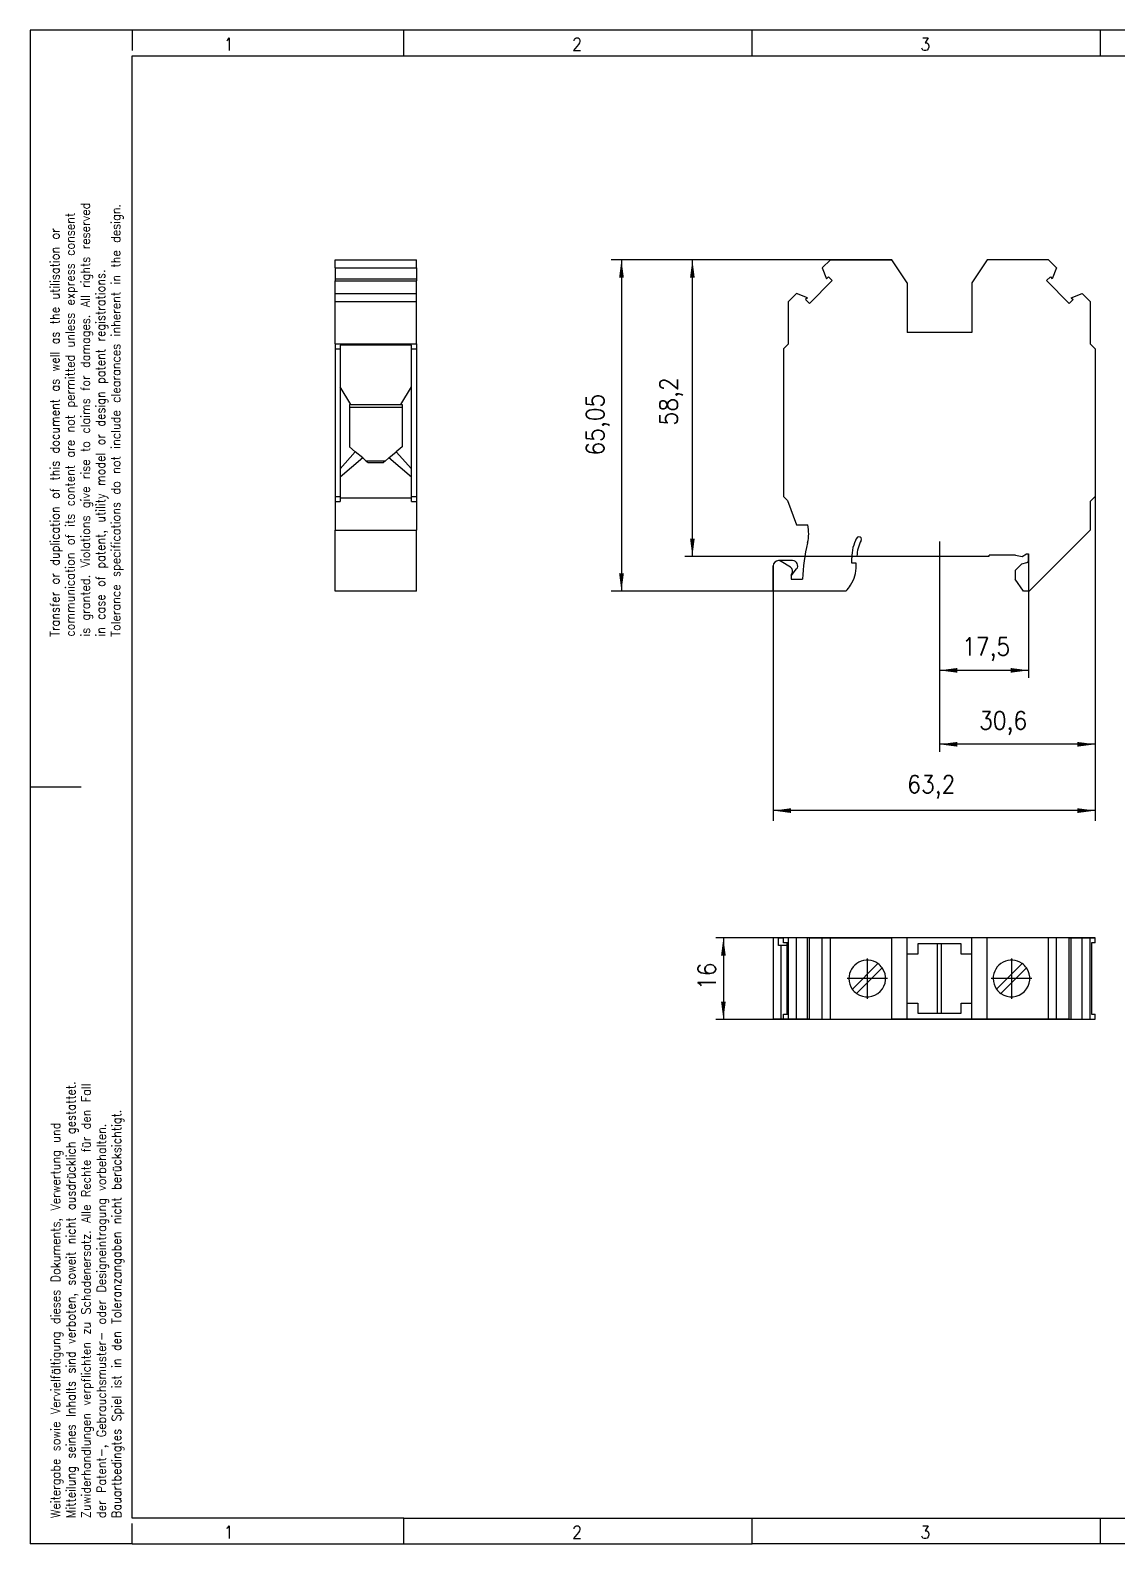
# Model space of a CAD drawing. Header units: millimetres. Extents: x -298 to 122, y -49 to 248.
# Drawn here: x -298 to -84.8, y -49.4 to 247.6 of the extents above; entities that cross this region are included whole.
import ezdxf

# ---------------------------------------------------------------- set-up
doc = ezdxf.new("R2010")
doc.units = ezdxf.units.MM
doc.linetypes.add('DOT_CENTER', pattern=[14, 12, -1, 0, -1])
doc.layers.add('1', color=7, linetype='Continuous')
doc.styles.add('CONVERTER_11', font='txt.shx', dxfattribs={"width": 0.9})
doc.dimstyles.new('ME10_DIM_10', dxfattribs={"dimtxt": 3.5, "dimasz": 3.5, "dimexe": 1.5, "dimexo": 0, "dimgap": 1.5, "dimtad": 1, "dimdsep": 46, "dimtxsty": 'CONVERTER_11', "dimsah": 1, "dimcen": 0.09, "dimclrd": 2, "dimclre": 2, "dimclrt": 3, "dimadec": 0, "dimazin": 0, "dimtfac": 1, "dimtdec": 4, "dimtix": 1, "dimtmove": 0, "dimatfit": 3, "dimfxl": 1, "dimtolj": 1, "dimtzin": 0, "dimarcsym": 0})
doc.dimstyles.new('ME10_DIM_11', dxfattribs={"dimtxt": 3.5, "dimasz": 3.5, "dimexe": 2, "dimexo": 0, "dimgap": 2, "dimtad": 1, "dimdsep": 46, "dimtxsty": 'CONVERTER_11', "dimsah": 1, "dimcen": 0.09, "dimclrd": 2, "dimclre": 2, "dimclrt": 3, "dimadec": 0, "dimazin": 0, "dimtfac": 1, "dimtdec": 4, "dimtix": 1, "dimtmove": 0, "dimatfit": 3, "dimfxl": 1, "dimtolj": 1, "dimtzin": 0, "dimarcsym": 0})
doc.dimstyles.new('ME10_DIM_12', dxfattribs={"dimtxt": 3.5, "dimasz": 3.5, "dimexe": 2, "dimexo": 0, "dimgap": 2, "dimtad": 1, "dimdsep": 46, "dimtxsty": 'CONVERTER_11', "dimsah": 1, "dimcen": 0.09, "dimclrd": 2, "dimclre": 2, "dimclrt": 3, "dimadec": 0, "dimazin": 0, "dimtfac": 1, "dimtdec": 4, "dimtix": 1, "dimtmove": 0, "dimatfit": 3, "dimfxl": 1, "dimtolj": 1, "dimtzin": 0, "dimarcsym": 0})
doc.dimstyles.new('ME10_DIM_13', dxfattribs={"dimtxt": 3.5, "dimasz": 3.5, "dimexe": 1.5, "dimexo": 0, "dimgap": 1.5, "dimtad": 1, "dimdsep": 46, "dimtxsty": 'CONVERTER_11', "dimsah": 1, "dimcen": 0.09, "dimclrd": 2, "dimclre": 2, "dimclrt": 3, "dimadec": 0, "dimazin": 0, "dimtfac": 1, "dimtdec": 4, "dimtix": 1, "dimtmove": 0, "dimatfit": 3, "dimfxl": 1, "dimtolj": 1, "dimtzin": 0, "dimarcsym": 0})
doc.dimstyles.new('ME10_DIM_14', dxfattribs={"dimtxt": 3.5, "dimasz": 3.5, "dimexe": 1.5, "dimexo": 0, "dimgap": 1.5, "dimtad": 1, "dimdsep": 46, "dimtxsty": 'CONVERTER_11', "dimsah": 1, "dimcen": 0.09, "dimclrd": 2, "dimclre": 2, "dimclrt": 3, "dimadec": 0, "dimazin": 0, "dimtfac": 1, "dimtdec": 4, "dimtix": 1, "dimtmove": 0, "dimatfit": 3, "dimfxl": 1, "dimtolj": 1, "dimtzin": 0, "dimarcsym": 0})
doc.dimstyles.new('ME10_DIM_15', dxfattribs={"dimtxt": 3.5, "dimasz": 3.5, "dimexe": 1.5, "dimexo": 0, "dimgap": 1.5, "dimtad": 1, "dimdec": 4, "dimdsep": 46, "dimtxsty": 'CONVERTER_11', "dimsah": 1, "dimcen": 0.09, "dimclrd": 2, "dimclre": 2, "dimclrt": 3, "dimadec": 0, "dimazin": 0, "dimtfac": 1, "dimtdec": 4, "dimtix": 1, "dimtmove": 0, "dimatfit": 3, "dimfxl": 1, "dimtolj": 1, "dimtzin": 0, "dimarcsym": 0})

# ---------------------------------------------------------------- blocks, each defined once
blk = doc.blocks.new('UT_35-SELECT__2', base_point=(-152.2, 53.47))
at = {"color": 7, "linetype": 'Continuous'}
for p, q in [((-151.2, 69.47), (-152.2, 69.47)), ((-152.2, 69.47), (-152.2, 53.47)), ((-151.2, 69.47), (-150.2, 69.47)), ((-150.2, 68.47), (-150.2, 69.47)), ((-149.2, 69.47), (-150.2, 69.47)), ((-149.49, 68.47), (-150.2, 68.47)), ((-149.3, 68.47), (-149.49, 68.47)), ((-149.49, 54.47), (-149.49, 68.47)), ((-149.3, 68.47), (-149.3, 54.47)), ((-147.62, 69.47), (-149.2, 69.47)), ((-149.2, 53.47), (-149.2, 69.47)), ((-145.47, 69.47), (-147.62, 69.47)), ((-147.62, 53.47), (-147.62, 69.47)), ((-145.09, 69.47), (-145.47, 69.47)), ((-145.47, 53.47), (-145.47, 69.47)), ((-145.09, 69.47), (-142.58, 69.47)), ((-145.09, 53.47), (-145.09, 69.47)), ((-142.58, 69.47), (-141, 69.47)), ((-142.58, 53.47), (-142.58, 69.47)), ((-141, 69.47), (-128.95, 69.47)), ((-141, 53.47), (-141, 69.47)), ((-125.95, 69.47), (-128.95, 69.47)), ((-128.95, 53.47), (-128.95, 69.47)), ((-113.25, 69.47), (-125.95, 69.47)), ((-125.95, 66.27), (-125.95, 69.47)), ((-113.25, 66.27), (-113.25, 69.47)), ((-110.25, 69.47), (-113.25, 69.47)), ((-110.25, 53.47), (-110.25, 69.47)), ((-98.2, 69.47), (-110.25, 69.47)), ((-96.62, 69.47), (-98.2, 69.47)), ((-98.2, 53.47), (-98.2, 69.47)), ((-96.62, 53.47), (-96.62, 69.47)), ((-94.11, 69.47), (-96.62, 69.47)), ((-94.11, 53.47), (-94.11, 69.47)), ((-94.11, 69.47), (-93.73, 69.47)), ((-93.73, 53.47), (-93.73, 69.47)), ((-93.73, 69.47), (-91.58, 69.47)), ((-91.58, 69.47), (-90, 69.47)), ((-91.58, 53.47), (-91.58, 69.47)), ((-90, 53.47), (-90, 69.47)), ((-90, 69.47), (-89, 69.47)), ((-89.72, 68.47), (-89.72, 54.47)), ((-89, 68.47), (-89.72, 68.47)), ((-89, 68.47), (-89, 69.47)), ((-150.68, 67.97), (-151.2, 67.97)), ((-149.49, 67.97), (-150.68, 67.97)), ((-123.85, 66.27), (-125.95, 66.27)), ((-125.95, 56.67), (-125.95, 66.27)), ((-119.95, 68.27), (-123.85, 68.27)), ((-123.85, 68.27), (-123.85, 66.27)), ((-119.25, 68.27), (-119.95, 68.27)), ((-119.95, 54.67), (-119.95, 68.27)), ((-115.35, 68.27), (-119.25, 68.27)), ((-119.25, 68.27), (-119.25, 54.67)), ((-115.35, 66.27), (-115.35, 68.27)), ((-113.25, 66.27), (-115.35, 66.27)), ((-113.25, 56.67), (-113.25, 66.27)), ((-131.66, 64.41), (-136.68, 59.39)), ((-135.84, 58.54), (-130.82, 63.56)), ((-103.36, 64.41), (-108.38, 59.39)), ((-107.54, 58.54), (-102.52, 63.56)), ((-125.95, 56.67), (-123.85, 56.67)), ((-125.95, 53.47), (-125.95, 56.67)), ((-123.85, 56.67), (-123.85, 54.67)), ((-115.35, 54.67), (-115.35, 56.67)), ((-115.35, 56.67), (-113.25, 56.67)), ((-113.25, 53.47), (-113.25, 56.67)), ((-150.68, 53.47), (-152.2, 53.47)), ((-150.2, 53.47), (-150.68, 53.47)), ((-150.2, 54.47), (-149.49, 54.47)), ((-150.2, 53.47), (-150.2, 54.47)), ((-149.2, 53.47), (-150.2, 53.47)), ((-149.49, 54.47), (-149.3, 54.47)), ((-147.62, 53.47), (-149.2, 53.47)), ((-145.47, 53.47), (-147.62, 53.47)), ((-145.09, 53.47), (-145.47, 53.47)), ((-145.09, 53.47), (-142.58, 53.47)), ((-142.58, 53.47), (-141, 53.47)), ((-141, 53.47), (-128.95, 53.47)), ((-125.95, 53.47), (-128.95, 53.47)), ((-113.25, 53.47), (-125.95, 53.47)), ((-123.85, 54.67), (-119.95, 54.67)), ((-119.95, 54.67), (-119.25, 54.67)), ((-119.25, 54.67), (-115.35, 54.67)), ((-110.25, 53.47), (-113.25, 53.47)), ((-98.2, 53.47), (-110.25, 53.47)), ((-96.62, 53.47), (-98.2, 53.47)), ((-94.11, 53.47), (-96.62, 53.47)), ((-94.11, 53.47), (-93.73, 53.47)), ((-93.73, 53.47), (-91.58, 53.47)), ((-91.58, 53.47), (-90, 53.47)), ((-90, 53.47), (-89, 53.47)), ((-89.72, 54.47), (-89, 54.47)), ((-89, 53.47), (-89, 54.47))]:
    blk.add_line(p, q, dxfattribs=at)
at = {"color": 2, "linetype": 'Continuous'}
for p, q in [((-151.2, 67.97), (-151.2, 69.47)), ((-150.68, 53.47), (-150.68, 67.97))]:
    blk.add_line(p, q, dxfattribs=at)
at = {"color": 7, "linetype": 'Continuous'}
for centre, start, end in [((-133.75, 61.47), 54.5941, 180), ((-133.75, 61.47), 234.5941, 35.4059), ((-133.75, 61.47), 35.4059, 54.5941), ((-105.45, 61.47), 54.5941, 180), ((-105.45, 61.47), 234.5941, 35.4059), ((-105.45, 61.47), 35.4059, 54.5941), ((-133.75, 61.47), 180, 215.4059), ((-105.45, 61.47), 180, 215.4059), ((-133.75, 61.47), 215.4059, 234.5941), ((-105.45, 61.47), 215.4059, 234.5941)]:
    blk.add_arc(centre, 3.6, start, end, dxfattribs=at)
at = {"layer": '1', "color": 2, "linetype": 'DOT_CENTER'}
for p, q in [((-133.75, 65.43), (-133.75, 57.51)), ((-105.45, 65.43), (-105.45, 57.51)), ((-129.79, 61.47), (-137.71, 61.47)), ((-101.49, 61.47), (-109.41, 61.47))]:
    blk.add_line(p, q, dxfattribs=at)
blk = doc.blocks.new('*D17')
at = {"layer": '1', "color": 2, "linetype": 'Continuous'}
for p, q in [((-89, 69.47), (-163.49, 69.47)), ((-161.99, 69.47), (-161.99, 53.47)), ((-89, 53.47), (-163.49, 53.47))]:
    blk.add_line(p, q, dxfattribs=at)
at = {"layer": '1', "color": 2}
for points in [[(-161.52, 65.97), (-162.45, 65.97), (-161.99, 69.47)], [(-162.45, 56.97), (-161.52, 56.97), (-161.99, 53.47)]]:
    blk.add_solid(points, dxfattribs=at)
at = {"layer": '1', "color": 3, "insert": (-163.49, 59.21), "char_height": 3.5, "attachment_point": 7, "rotation": 90, "line_spacing_factor": 0.60024, "style": 'CONVERTER_11'}
blk.add_mtext('16', dxfattribs=at)
blk = doc.blocks.new('UT_35-SELECT__5', base_point=(-238.2, 137.47))
at = {"color": 7, "linetype": 'Continuous'}
for p, q in [((-238.2, 200.94), (-238.2, 202.52)), ((-238.2, 202.52), (-222.2, 202.52)), ((-222.2, 200.94), (-222.2, 202.52)), ((-238.2, 200.94), (-222.2, 200.94)), ((-238.2, 200.94), (-238.2, 198.8)), ((-222.2, 200.94), (-222.2, 198.8)), ((-238.2, 198.8), (-222.2, 198.8)), ((-238.2, 198.8), (-238.2, 198.42)), ((-238.2, 198.42), (-222.2, 198.42)), ((-238.2, 195.91), (-238.2, 198.42)), ((-222.2, 198.8), (-222.2, 198.42)), ((-222.2, 195.91), (-222.2, 198.42)), ((-238.2, 195.91), (-222.2, 195.91)), ((-238.2, 194.32), (-238.2, 195.91)), ((-238.2, 194.32), (-222.2, 194.32)), ((-238.2, 186.04), (-238.2, 194.32)), ((-222.2, 194.32), (-222.2, 195.91)), ((-222.2, 186.04), (-222.2, 194.32)), ((-238.2, 186.04), (-238.2, 185.04)), ((-238.2, 186.04), (-222.2, 186.04)), ((-238.2, 185.04), (-237.2, 185.04)), ((-238.2, 185.04), (-238.2, 156.06)), ((-237.2, 185.76), (-237.2, 185.04)), ((-223.2, 185.76), (-237.2, 185.76)), ((-237.2, 185.04), (-237.2, 177.62)), ((-223.2, 185.04), (-223.2, 185.76)), ((-223.2, 185.04), (-222.2, 185.04)), ((-223.2, 177.62), (-223.2, 185.04)), ((-222.2, 186.04), (-222.2, 185.04)), ((-222.2, 185.04), (-222.2, 156.06)), ((-235.1, 174.12), (-237.2, 177.62)), ((-237.2, 177.62), (-237.2, 161.5)), ((-225.3, 174.12), (-223.2, 177.62)), ((-223.2, 161.5), (-223.2, 177.62)), ((-235.35, 174.12), (-235.35, 173.52)), ((-235.1, 174.12), (-235.35, 174.12)), ((-225.05, 173.52), (-235.35, 173.52)), ((-235.35, 173.52), (-235.35, 165.79)), ((-235.1, 174.12), (-225.3, 174.12)), ((-225.3, 174.12), (-225.05, 174.12)), ((-225.05, 174.12), (-225.05, 173.52)), ((-225.05, 173.52), (-225.05, 165.79)), ((-237.2, 161.5), (-234.23, 164.85)), ((-232.77, 163.63), (-237.2, 159.87)), ((-235.35, 165.79), (-234.23, 164.85)), ((-232.77, 163.63), (-234.23, 164.85)), ((-232.77, 163.63), (-232.06, 163.02)), ((-227.63, 163.63), (-228.34, 163.02)), ((-227.63, 163.63), (-226.17, 164.85)), ((-223.2, 159.87), (-227.63, 163.63)), ((-225.05, 165.79), (-226.17, 164.85)), ((-226.17, 164.85), (-223.2, 161.5)), ((-237.2, 161.5), (-237.2, 159.87)), ((-232.06, 163.02), (-231.7, 162.72)), ((-228.34, 163.02), (-232.06, 163.02)), ((-231.7, 162.72), (-228.7, 162.72)), ((-228.34, 163.02), (-228.7, 162.72)), ((-223.2, 159.87), (-223.2, 161.5)), ((-237.2, 159.87), (-237.2, 156.06)), ((-223.2, 156.06), (-223.2, 159.87)), ((-238.2, 156.06), (-237.2, 156.06)), ((-238.2, 156.06), (-238.2, 155.06)), ((-238.2, 155.06), (-237.2, 155.06)), ((-238.2, 155.06), (-238.2, 149.47)), ((-237.2, 156.06), (-237.2, 155.82)), ((-237.2, 155.82), (-237.2, 155.06)), ((-237.2, 155.82), (-223.2, 155.82)), ((-223.2, 155.82), (-223.2, 156.06)), ((-223.2, 156.06), (-222.2, 156.06)), ((-223.2, 155.06), (-223.2, 155.82)), ((-223.2, 155.06), (-222.2, 155.06)), ((-222.2, 156.06), (-222.2, 155.06)), ((-222.2, 155.06), (-222.2, 149.47)), ((-238.2, 149.47), (-222.2, 149.47)), ((-238.2, 137.47), (-238.2, 149.47)), ((-222.2, 137.47), (-222.2, 149.47)), ((-222.2, 137.47), (-238.2, 137.47))]:
    blk.add_line(p, q, dxfattribs=at)
blk = doc.blocks.new('SA_Rechts1', base_point=(-230.2, 170))
blk.add_blockref('UT_35-SELECT__5', (-238.2, 137.47))
blk = doc.blocks.new('UT_35-SELECT__6', base_point=(-152.2, 137.47))
at = {"color": 7, "linetype": 'Continuous'}
for p, q in [((-142.58, 200.94), (-141, 202.52)), ((-141, 202.52), (-128.95, 202.52)), ((-125.95, 198.02), (-128.95, 202.52)), ((-110.25, 202.52), (-113.25, 198.02)), ((-98.2, 202.52), (-110.25, 202.52)), ((-96.62, 200.94), (-98.2, 202.52)), ((-142.58, 200.94), (-141.75, 198.8)), ((-141.75, 198.8), (-141.38, 199.17)), ((-140.62, 198.42), (-141.38, 199.17)), ((-97.82, 199.17), (-98.58, 198.42)), ((-97.82, 199.17), (-97.45, 198.8)), ((-96.62, 200.94), (-97.45, 198.8)), ((-145.09, 193.94), (-140.62, 198.42)), ((-125.95, 198.02), (-125.95, 188.25)), ((-113.25, 198.02), (-113.25, 188.25)), ((-94.11, 193.94), (-98.58, 198.42)), ((-147.62, 195.91), (-149.2, 194.32)), ((-149.2, 186.04), (-149.2, 194.32)), ((-145.47, 195.07), (-147.62, 195.91)), ((-145.47, 195.07), (-145.85, 194.7)), ((-145.09, 193.94), (-145.85, 194.7)), ((-94.11, 193.94), (-93.35, 194.7)), ((-93.73, 195.07), (-91.58, 195.91)), ((-93.73, 195.07), (-93.35, 194.7)), ((-91.58, 195.91), (-90, 194.32)), ((-90, 194.32), (-90, 186.04)), ((-113.25, 188.25), (-125.95, 188.25)), ((-149.2, 186.04), (-150.2, 185.04)), ((-150.2, 185.04), (-150.2, 156.06)), ((-90, 186.04), (-89, 185.04)), ((-89, 185.04), (-89, 156.06)), ((-150.2, 156.06), (-149.38, 155.25)), ((-149.38, 155.25), (-147.64, 150.47)), ((-89, 156.06), (-90, 155.06)), ((-90, 155.06), (-90, 149.47)), ((-147.64, 150.47), (-145.44, 150.47)), ((-102, 137.47), (-90, 149.47)), ((-148.4, 143.47), (-151.2, 143.47)), ((-148.83, 142.19), (-150.68, 143.33)), ((-136.8, 142.95), (-136.8, 144.02)), ((-135.9, 142.95), (-136.8, 142.95)), ((-135.9, 142.47), (-135.9, 142.95)), ((-135.79, 144.32), (-109.8, 144.32)), ((-104.69, 144.52), (-109.8, 144.52)), ((-109.8, 144.32), (-109.8, 144.52)), ((-104.75, 141.52), (-103.4, 142.88)), ((-104.69, 144.52), (-103.37, 144.3)), ((-103.4, 142.88), (-102.42, 143.14)), ((-103.37, 144.3), (-102.53, 144.79)), ((-102.53, 144.79), (-102.1, 144.79)), ((-102.42, 143.14), (-102.1, 143.32)), ((-102.1, 143.32), (-102.1, 144.79)), ((-152.2, 137.47), (-152.2, 142.47)), ((-148.7, 140.5), (-147.62, 141.85)), ((-148.7, 140.56), (-148.7, 140.5)), ((-148.7, 140.5), (-148.7, 139.82)), ((-148.7, 139.82), (-146.44, 139.82)), ((-104.75, 141.52), (-104.75, 139.87)), ((-103.07, 137.47), (-104.75, 139.87)), ((-137.93, 137.47), (-152.2, 137.47)), ((-102, 137.47), (-103.07, 137.47))]:
    blk.add_line(p, q, dxfattribs=at)
for centre, radius, start, end in [((-152.75, 148.8), 7.5, 345.8589, 12.8604), ((-114.35, 139.12), 32.1, 165.8589, 178.7505), ((-128.5, 144.02), 8.3, 152.0988, 180), ((-135.39, 147.67), 0.5, 332.0988, 152.0988), ((-128.5, 144.02), 7.3, 152.0988, 177.6447), ((-151.2, 142.47), 1, 90, 180), ((-151.2, 142.47), 1, 58.4333, 90), ((-148.4, 142.47), 1, 321.3675, 90), ((-149.3, 141.42), 0.9, 321.7868, 58.4333), ((-148.2, 140.56), 0.5, 141.7868, 180), ((-142.9, 142.47), 7, 327.1401, 360), ((-145, 143.82), 9.5, 318.0547, 327.1401)]:
    blk.add_arc(centre, radius, start, end, dxfattribs=at)
blk = doc.blocks.new('*D18')
at = {"layer": '1', "color": 2, "linetype": 'Continuous'}
for p, q in [((-128.95, 202.52), (-183.99, 202.52)), ((-181.99, 202.52), (-181.99, 137.47)), ((-137.93, 137.47), (-183.99, 137.47))]:
    blk.add_line(p, q, dxfattribs=at)
at = {"layer": '1', "color": 2}
for points in [[(-181.52, 199.02), (-182.45, 199.02), (-181.99, 202.52)], [(-182.45, 140.97), (-181.52, 140.97), (-181.99, 137.47)]]:
    blk.add_solid(points, dxfattribs=at)
at = {"layer": '1', "color": 3, "insert": (-184.34, 164.09), "char_height": 3.5, "attachment_point": 7, "rotation": 90, "line_spacing_factor": 0.60024, "style": 'CONVERTER_11'}
blk.add_mtext('\\C3;\\C3;65,05\\C3;', dxfattribs=at)
blk = doc.blocks.new('*D19')
at = {"layer": '1', "color": 2, "linetype": 'Continuous'}
for p, q in [((-89, 156.06), (-89, 92.43)), ((-152.2, 142.47), (-152.2, 92.43)), ((-89, 94.43), (-152.2, 94.43))]:
    blk.add_line(p, q, dxfattribs=at)
at = {"layer": '1', "color": 2}
for points in [[(-148.7, 94.89), (-148.7, 93.96), (-152.2, 94.43)], [(-92.5, 93.96), (-92.5, 94.89), (-89, 94.43)]]:
    blk.add_solid(points, dxfattribs=at)
at = {"layer": '1', "color": 3, "insert": (-125.91, 96.78), "char_height": 3.5, "attachment_point": 7, "rotation": 0.0001, "line_spacing_factor": 0.60024, "style": 'CONVERTER_11'}
blk.add_mtext('63,2', dxfattribs=at)
blk = doc.blocks.new('*D20')
at = {"layer": '1', "color": 2, "linetype": 'Continuous'}
for p, q in [((-89, 156.06), (-89, 105.94)), ((-119.6, 139.58), (-119.6, 105.94)), ((-89, 107.44), (-119.6, 107.44))]:
    blk.add_line(p, q, dxfattribs=at)
at = {"layer": '1', "color": 2}
for points in [[(-116.1, 107.9), (-116.1, 106.98), (-119.6, 107.44)], [(-92.5, 106.98), (-92.5, 107.9), (-89, 107.44)]]:
    blk.add_solid(points, dxfattribs=at)
at = {"layer": '1', "color": 3, "insert": (-111.82, 109.29), "char_height": 3.5, "attachment_point": 7, "rotation": 0.0001, "line_spacing_factor": 0.60024, "style": 'CONVERTER_11'}
blk.add_mtext('30,6', dxfattribs=at)
blk = doc.blocks.new('*D21')
at = {"layer": '1', "color": 2, "linetype": 'Continuous'}
for p, q in [((-141, 202.52), (-169.57, 202.52)), ((-168.07, 144.32), (-168.07, 202.52)), ((-135.79, 144.32), (-169.57, 144.32))]:
    blk.add_line(p, q, dxfattribs=at)
at = {"layer": '1', "color": 2}
for points in [[(-167.61, 199.02), (-168.53, 199.02), (-168.07, 202.52)], [(-168.53, 147.82), (-167.61, 147.82), (-168.07, 144.32)]]:
    blk.add_solid(points, dxfattribs=at)
at = {"layer": '1', "color": 3, "insert": (-169.92, 170.01), "char_height": 3.5, "attachment_point": 7, "rotation": 90, "line_spacing_factor": 0.60024, "style": 'CONVERTER_11'}
blk.add_mtext('58,2', dxfattribs=at)
blk = doc.blocks.new('*D22')
at = {"layer": '1', "color": 2, "linetype": 'Continuous'}
for p, q in [((-102.1, 144.79), (-102.1, 120.45)), ((-119.6, 139.58), (-119.6, 120.45)), ((-102.1, 121.95), (-119.6, 121.95))]:
    blk.add_line(p, q, dxfattribs=at)
at = {"layer": '1', "color": 2}
for points in [[(-116.1, 122.41), (-116.1, 121.49), (-119.6, 121.95)], [(-105.6, 121.49), (-105.6, 122.41), (-102.1, 121.95)]]:
    blk.add_solid(points, dxfattribs=at)
at = {"layer": '1', "color": 3, "insert": (-115.14, 123.8), "char_height": 3.5, "attachment_point": 7, "rotation": 0.0001, "line_spacing_factor": 0.60024, "style": 'CONVERTER_11'}
blk.add_mtext('17,5', dxfattribs=at)
blk = doc.blocks.new('_rahmen', base_point=(117, -49.44))
at = {"layer": '1', "color": 2, "linetype": 'Continuous'}
for p, q in [((-278, 247.56), (-298, 247.56)), ((-298, 247.56), (-298, 99.06)), ((-224.67, 247.56), (-278, 247.56)), ((-278, 247.56), (-278, 243.56)), ((-156.33, 247.56), (-224.67, 247.56)), ((-224.67, 242.56), (-224.67, 247.56)), ((-88, 247.56), (-156.33, 247.56)), ((-156.33, 242.56), (-156.33, 247.56)), ((-88, 242.56), (-88, 247.56)), ((-68, 247.56), (-88, 247.56)), ((-298, 99.06), (-288, 99.06)), ((-298, 99.06), (-298, -49.44)), ((-224.67, -49.44), (-224.67, -44.44)), ((-156.33, -49.44), (-156.33, -44.44)), ((-88, -49.44), (-88, -44.44)), ((-278, -49.44), (-278, -45.44)), ((-278, -49.44), (-298, -49.44)), ((-278, -49.44), (-224.67, -49.44)), ((-224.67, -49.44), (-156.33, -49.44)), ((-88, -49.44), (-156.33, -49.44)), ((-68, -49.44), (-88, -49.44))]:
    blk.add_line(p, q, dxfattribs=at)
at = {"layer": '1', "color": 6, "linetype": 'Continuous'}
for p, q in [((-278, 242.56), (-224.67, 242.56)), ((-278, -44.44), (-278, 242.56)), ((-224.67, 242.56), (-156.33, 242.56)), ((-156.33, 242.56), (-88, 242.56)), ((-88, 242.56), (-19.67, 242.56)), ((-224.67, -44.44), (-278, -44.44)), ((-224.67, -44.44), (-156.33, -44.44)), ((-156.33, -44.44), (-88, -44.44)), ((-88, -44.44), (-11.54, -44.44))]:
    blk.add_line(p, q, dxfattribs=at)
at = {"layer": '1', "color": 7, "style": 'CONVERTER_11', "width": 0.9}
for s, p in [('1', (-260, 243.56)), ('2', (-191.67, 243.56)), ('3', (-123.33, 243.56)), ('1', (-260, -48.44)), ('2', (-191.67, -48.44)), ('3', (-123.33, -48.44))]:
    blk.add_text(s, height=2.5, dxfattribs=at).set_placement(p)
at = {"layer": '1', "color": 3, "char_height": 1.8, "attachment_point": 7, "rotation": 90, "line_spacing_factor": 0.996399, "style": 'CONVERTER_11'}
for s, insert in [('Transfer or duplication of this document as well as the utilisation or\\Pcommunication of its content are not permitted unless express consent\\Pis granted. Violations give rise to claims for damages. All rights reserved\\Pin case of patent, utility model or design patent registrations.\\PTolerance specifications do not include clearances inherent in the design.', (-279.73, 128.55)), ('Weitergabe sowie Vervielfältigung dieses Dokuments, Verwertung und\\PMitteilung seines Inhalts sind verboten, soweit nicht ausdrücklich gestattet.\\PZuwiderhandlungen verpflichten zu Schadenersatz. Alle Rechte für den Fall\\Pder Patent-, Gebrauchsmuster- oder Designeintragung vorbehalten.\\PBauartbedingtes Spiel ist in den Toleranzangaben nicht berücksichtigt.', (-279.58, -44.41))]:
    blk.add_mtext(s, dxfattribs=dict(at, insert=insert))
blk = doc.blocks.new('A3I_TD_ST', base_point=(117, -49.44))
at = {"layer": '1'}
blk.add_blockref('_rahmen', (117, -49.44), dxfattribs=at)
blk = doc.blocks.new('Drfsicht1', base_point=(-121.1, 61.475))
blk.add_blockref('UT_35-SELECT__2', (-152.2, 53.475))
at = {"layer": '1'}
dim = blk.add_linear_dim(base=(-161.985, 69.475), p1=(-89, 53.475), p2=(-89, 69.475), angle=90, dimstyle='ME10_DIM_10', dxfattribs=at)
dim.commit()
dim.dimension.update_dxf_attribs({"geometry": '*D17', "text_midpoint": (-165.235, 61.31), "text_rotation": 90})
blk = doc.blocks.new('Vordans1', base_point=(-121.1, 170))
at = {"layer": '1', "color": 2, "linetype": 'DOT_CENTER'}
blk.add_line((-119.6, 147.24335), (-119.6, 139.58025), dxfattribs=at)
blk.add_blockref('UT_35-SELECT__6', (-152.2, 137.475))
at = {"layer": '1'}
dim = blk.add_linear_dim(base=(-181.98535, 202.525), p1=(-137.93406, 137.475), p2=(-128.95, 202.525), angle=90, dimstyle='ME10_DIM_11', override={"dimpost": '<>'}, dxfattribs=at)
dim.commit()
dim.dimension.update_dxf_attribs({"geometry": '*D18', "text_midpoint": (-185.91035, 170.47489), "text_rotation": 90})
dim = blk.add_linear_dim(base=(-168.07382, 144.325), p1=(-141, 202.525), p2=(-135.79383, 144.325), angle=90, dimstyle='ME10_DIM_14', dxfattribs=at)
dim.commit()
dim.dimension.update_dxf_attribs({"geometry": '*D21', "text_midpoint": (-171.49882, 174.82201), "text_rotation": 90})
for base, p1, p2, dimstyle, picture, middle in [((-89, 94.42511), (-152.2, 142.475), (-89, 156.06473), 'ME10_DIM_12', '*D19', (-121.1, 98.35011)), ((-89, 107.43651), (-119.6, 139.58025), (-89, 156.06473), 'ME10_DIM_13', '*D20', (-107.00953, 110.86151)), ((-102.1, 121.94917), (-119.6, 139.58025), (-102.1, 144.78904), 'ME10_DIM_15', '*D22', (-110.84911, 125.37417))]:
    dim = blk.add_linear_dim(base=base, p1=p1, p2=p2, dimstyle=dimstyle, dxfattribs=at)
    dim.commit()
    dim.dimension.update_dxf_attribs({"geometry": picture, "text_midpoint": middle, "text_rotation": 0.0001389})
blk = doc.blocks.new('1')
for name, p in [('A3I_TD_ST', (117, -49.44)), ('SA_Rechts1', (-230.2, 170)), ('Vordans1', (-121.1, 170)), ('Drfsicht1', (-121.1, 61.47))]:
    blk.add_blockref(name, p)

msp = doc.modelspace()

# ---------------------------------------------------------------- block references
at = {"layer": '1'}
msp.add_blockref('1', (0, 0), dxfattribs=at)

doc.saveas('drawing.dxf')
